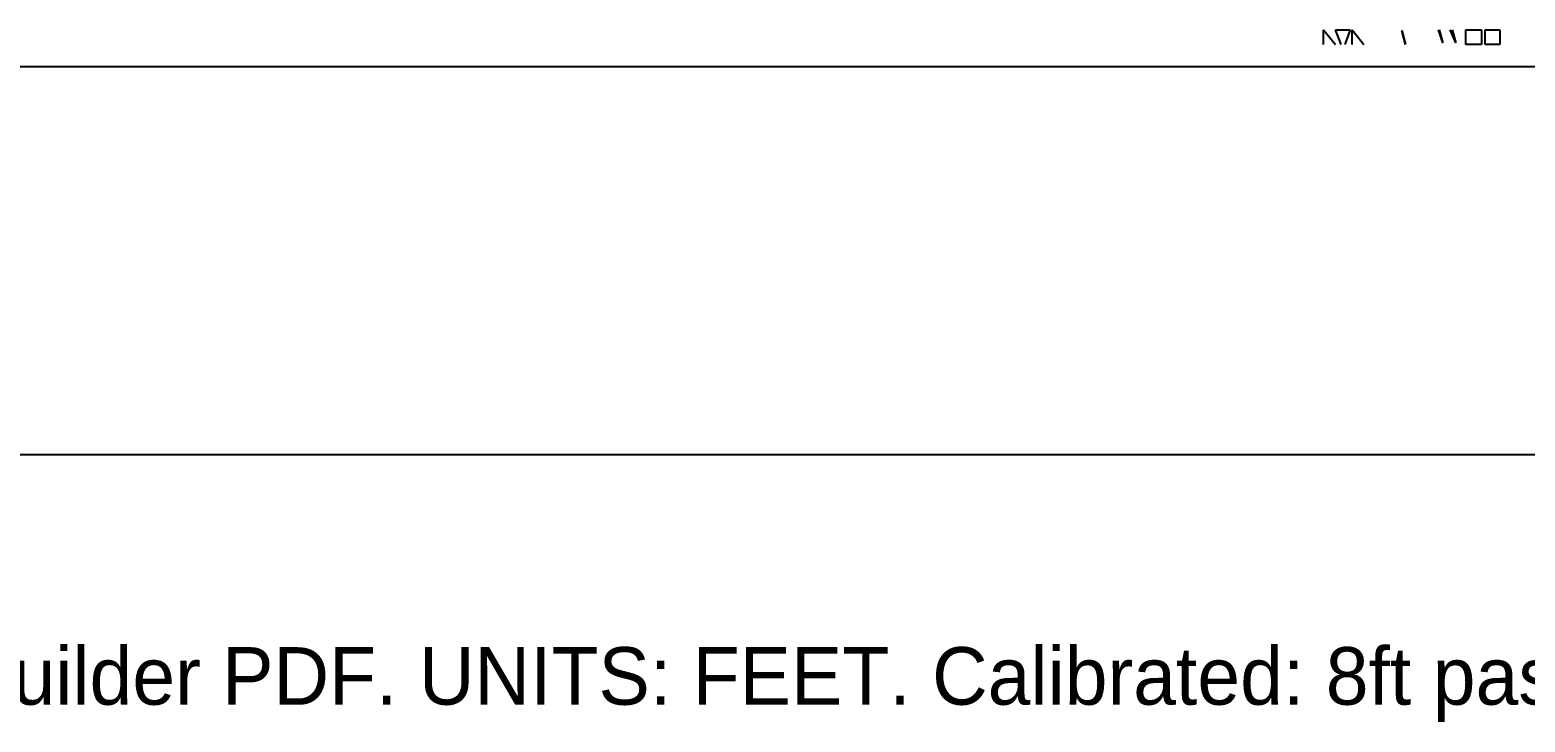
# Model space of a CAD drawing. Header units: feet. Extents: x -4 to 240, y -9 to 130.
# Drawn here: x 77.7 to 129.7, y -8.6 to 15.4 of the extents above; entities that cross this region are included whole.
import ezdxf

# ---------------------------------------------------------------- set-up
doc = ezdxf.new("R2010")
doc.units = ezdxf.units.FT
doc.layers.add('TEXT', color=3, linetype='Continuous')
doc.layers.add('WALLS', color=7, linetype='Continuous')

msp = doc.modelspace()

# ---------------------------------------------------------------- linework, layer by layer
at = {"layer": 'WALLS'}
for p, q in [((122.679, 14.928), (122.679, 15.439)), ((122.679, 15.439), (123.1, 14.928)), ((123.292, 14.928), (123.1, 15.439)), ((123.1, 15.439), (123.611, 15.439)), ((123.611, 15.439), (123.419, 14.928)), ((123.675, 14.928), (123.675, 15.439)), ((123.675, 15.439), (124.083, 14.928)), ((125.525, 14.928), (125.397, 15.413)), ((125.397, 15.413), (125.525, 14.928)), ((126.826, 14.992), (126.673, 15.439)), ((126.699, 15.439), (126.826, 14.992)), ((127.273, 14.992), (127.081, 15.439)), ((127.145, 15.439), (127.273, 14.992)), ((127.63, 14.928), (127.63, 15.439)), ((127.63, 15.439), (128.166, 15.439)), ((128.166, 15.439), (128.166, 14.928)), ((128.293, 14.928), (128.293, 15.439)), ((128.293, 15.439), (128.804, 15.439)), ((128.804, 15.439), (128.804, 14.928)), ((128.166, 14.928), (127.63, 14.928)), ((128.804, 14.928), (128.293, 14.928)), ((21.308, 14.163), (146.922, 14.163)), ((194.386, 0.676), (-4.172, 0.676))]:
    msp.add_line(p, q, dxfattribs=at)

# ---------------------------------------------------------------- texts
at = {"layer": 'TEXT'}
msp.add_text('SOLARIS SHINE - TYPICAL FLOOR (3-7) - vector extract from builder PDF. UNITS: FEET. Calibrated: 8ft passage + 18ft clinic bays; verify with any printed dim before use. Page-up on source = SOUTH.', height=2, dxfattribs=at).set_placement((0, -8))

doc.saveas('drawing.dxf')
